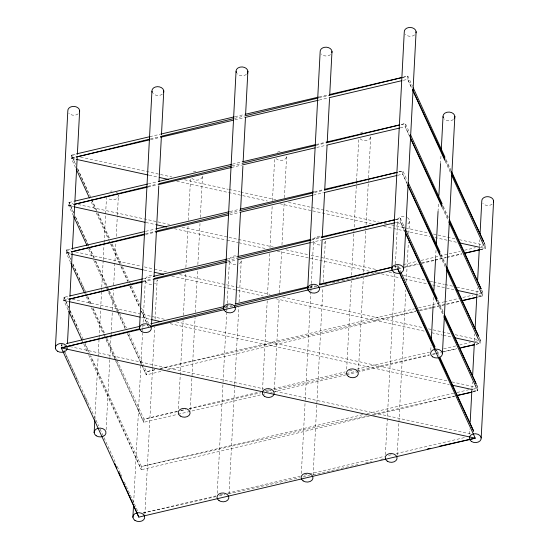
<?xml version="1.0" encoding="UTF-8"?>
<svg xmlns="http://www.w3.org/2000/svg" width="549" height="549" viewBox="0 0 549 549"><rect width="100%" height="100%" fill="white"/><g stroke="black" fill="none" stroke-linecap="round" stroke-linejoin="round"><path stroke-width="0.41" stroke-dasharray="2.75 2.06" d="M61.392 346.33L61.481 344.751L64.83 345.479M68.083 309.849L63.801 300.495L63.965 297.332L68.975 296.158M70.567 262.436L66.285 253.075L66.45 249.919L70.622 248.937M73.408 215.798L68.769 205.662L68.934 202.499L73.943 201.325M75.536 167.603L71.253 158.242L71.418 155.086L75.59 154.104M74.808 203.089L74.897 201.38M94.867 418.997L99.081 338.548M99.129 337.69L101.551 291.471M101.592 290.613L101.73 288.047M101.771 287.189L103.164 260.658M103.205 259.801L104.063 243.543M104.104 242.685L106.485 197.324M106.115 429.771L111.049 335.624M111.097 334.766L112.353 310.803M112.401 309.952L113.43 290.263M113.698 285.13L115.894 243.186M116.258 236.344L117.328 215.798M117.376 214.947L118.406 195.259A5.936 4.426 3 0 1 114.425 199.664A5.936 4.426 3 0 1 107.577 197.805M133.661 502.747L140.887 364.948M140.928 364.097L142.637 331.569M142.678 330.718L142.815 328.151M142.857 327.293L142.946 325.578M143.124 322.16L145.327 280.216M144.867 514.379L152.588 367.164M152.629 366.313L154.694 326.936M155.099 319.237L157.158 279.866A5.936 4.426 3 0 1 154.564 283.785M178.48 408.676L183.105 320.52M183.373 315.387L185.569 273.443M185.885 267.452L188.081 225.515M188.348 220.382L190.551 178.439M190.228 410.034L195.073 317.596M195.341 312.463L197.537 270.527M197.853 264.536L200.008 223.45M200.323 217.459L202.519 175.522A5.936 4.426 3 0 1 198.539 179.928A5.936 4.426 3 0 1 191.683 178.061M217.232 493.283L223.024 382.873M223.066 382.015L226.744 311.832M226.792 310.974L227.149 304.132M227.197 303.274L229.434 260.48M229.029 493.784L234.725 385.089M234.766 384.231L238.808 307.2M239.076 302.067L241.272 260.13A5.936 4.426 3 0 1 238.678 264.048M262.552 389.79L267.212 300.783M267.528 294.792L269.724 252.849M269.998 247.716L272.194 205.779M272.462 200.639L274.658 158.702M274.383 389.44L279.187 297.86M279.455 292.727L281.651 250.79M281.966 244.799L284.162 202.856M284.43 197.722L286.633 155.786A5.936 4.426 3 0 1 282.653 160.191A5.936 4.426 3 0 1 275.797 158.325M301.346 473.547L305.162 400.791M305.203 399.94L310.858 292.095M310.899 291.238L311.036 288.671M311.077 287.813L311.262 284.396M311.304 283.538L313.548 240.743M313.095 474.906L322.915 287.463M323.183 282.33L325.385 240.387A5.936 4.426 3 0 1 323.944 243.571M346.707 369.202L351.326 281.04M351.641 275.049L356.527 181.76M356.576 180.902L358.772 138.966M358.449 370.561L363.294 278.123M363.61 272.132L366.032 225.913M366.073 225.056L368.496 178.837M368.544 177.986L370.74 136.042A5.936 4.426 3 0 1 366.759 140.455A5.936 4.426 3 0 1 359.911 138.588M385.412 454.661L394.875 274.068M395.191 268.077L395.369 264.652M395.417 263.801L397.661 221.007M397.799 268.166L397.922 265.798L394.587 266.608M397.202 455.162L405.862 289.982M406.308 281.417L408.374 242.047M408.82 233.49L409.492 220.65M430.773 350.317L431.04 345.184M433.147 304.956L433.552 297.249M435.618 257.879L436.023 250.179M438.04 211.66L438.534 202.252M440.552 163.732L440.998 155.175M469.567 434.067L469.841 428.934M471.948 388.706L472.305 381.857M474.46 340.778L474.816 333.929M476.923 293.701L477.239 287.71M479.394 246.631L479.751 239.783M472.737 391.931L477.747 390.758L477.911 387.594L476.484 384.472M478.803 340.222L480.231 343.338L475.214 344.47L480.231 343.338L480.396 340.174L478.968 337.059M480.931 292.02L482.715 295.925L477.699 297.05L482.715 295.925L482.887 292.761L481.809 290.421L482.887 292.761L478.707 293.742M480.197 249.678L485.199 248.505L485.371 245.348L483.937 242.226M71.253 158.242L75.419 157.227L71.253 158.242L75.439 159.162M150.405 138.938L159.574 136.701M234.56 118.406L245.389 115.764M318.708 97.88L327.877 95.643M402.863 77.354L407.859 76.133L412.505 86.268M73.792 206.76L68.769 205.662L73.765 204.441M147.921 186.351L157.083 184.114M232.076 165.825L241.237 163.588M316.224 145.293L325.392 143.063M70.471 253.988L66.285 253.075L70.45 252.06M145.437 233.771L155.436 231.328M229.585 213.238L238.753 211.008M314.577 192.507L323.738 190.277M68.824 301.593L63.801 300.495L67.966 299.479M142.953 281.184L152.114 278.947M227.101 260.658L237.099 258.215M311.256 240.126L320.424 237.895M395.41 219.6L400.406 218.378L405.052 228.521M225.454 307.872L232.948 306.04M309.602 287.34L315.435 285.919M149.891 136.667L159.91 134.32M235.047 116.683L244.23 114.528M319.367 96.898L327.719 94.943M402.856 77.306L407.859 76.133L407.694 79.296L411.626 87.867L407.694 79.296L402.685 80.47M150.563 139.631L159.745 137.476M234.883 119.847L244.065 117.692M319.202 100.062L328.384 97.907M148.244 183.888L157.426 181.733M232.563 164.103L242.583 161.749M316.046 144.511L325.234 142.356M68.769 205.662L73.779 204.489M148.079 187.051L157.261 184.896M231.561 167.459L241.581 165.105M316.718 147.475L325.9 145.32M400.2 127.883L405.21 126.709L405.375 123.546L400.365 124.726L405.375 123.546L409.664 132.906M145.76 231.307L154.942 229.153M230.079 211.516L239.261 209.361M314.399 191.731L323.581 189.577M66.285 253.075L70.457 252.101M145.595 234.464L154.777 232.309M229.914 214.68L239.096 212.525M313.397 195.087L323.416 192.74M397.716 175.303L402.726 174.122L402.891 170.965L397.881 172.139L402.891 170.965L406.823 179.544M143.275 278.72L152.457 276.566M226.758 259.128L236.777 256.781M311.914 239.144L320.259 237.189M395.397 219.559L400.406 218.378L400.242 221.542L404.887 231.678M63.801 300.495L67.973 299.514M143.111 281.884L152.293 279.729M227.43 262.093L236.612 259.938M310.912 242.507L320.932 240.153M395.232 222.716L400.242 221.542L404.963 231.63M142.459 325.749L145.801 324.96M225.728 306.273L229.907 305.292M310.048 286.489L314.44 285.391M394.367 266.697L398.547 265.723M403.556 264.543L416.911 261.406M421.083 260.432L460.323 251.222M464.495 250.241L475.352 247.695M481.192 246.323L485.371 245.348L483.916 242.239M398.375 268.88L402.554 267.898M403.385 267.706L418.413 264.179M421.756 263.396L434.28 260.459M435.11 260.26L445.966 257.714M446.797 257.515L461.826 253.995M154.791 369.751L146.439 371.714L146.274 374.878L161.303 371.35M159.793 368.578L414.426 308.826M418.599 307.845L443.647 301.971M444.477 301.772L458.676 298.443M462.848 297.462L472.867 295.115M167.143 369.978L415.929 311.592M420.102 310.617L431.789 307.872M432.626 307.68L460.179 301.209M177.348 411.29L143.955 419.127L143.79 422.291L177.183 414.454M180.69 410.508L184.025 409.726M189.034 408.552L259.162 392.096M265.009 390.723L269.182 389.742M273.354 388.761L345.149 371.913M349.329 370.939L353.501 369.957M356.843 369.175L429.476 352.129M434.479 350.955L436.983 350.365M443.667 348.8L456.185 345.856M459.527 345.074L470.383 342.528M475.386 341.354L480.396 340.174L478.948 337.072M178.02 414.262L261.502 394.669M262.34 394.47L264.844 393.887M270.684 392.514L272.352 392.123M273.189 391.924L345.822 374.878M346.659 374.686L356.672 372.332M357.509 372.14L429.304 355.292M432.646 354.503L435.151 353.92M435.988 353.721L440.161 352.739M443.496 351.957L456.857 348.821M362.704 414.632L141.47 466.547L141.306 469.704L369.216 416.224M366.876 413.651L453.7 393.276M457.043 392.494L468.729 389.749M473.739 388.575L477.911 387.594L476.463 384.492M373.389 415.243L455.203 396.042M143.159 512.986L215.791 495.939M219.964 494.958L223.306 494.175M227.478 493.194L300.948 475.956M304.283 475.173L308.456 474.192M309.293 473.993L384.43 456.363M388.603 455.382L391.945 454.599M396.117 453.618L466.245 437.162M225.049 307.138L231.74 305.635M309.533 288.101L317.061 286.4M324.589 284.705L327.101 284.142M332.118 283.01L335.466 282.255M336.304 282.062L341.32 280.937M342.157 280.745L370.602 274.335M371.44 274.15L376.456 273.018M377.293 272.826L379.805 272.263M397.366 268.303L401.552 267.356M404.894 266.608L418.283 263.589M421.625 262.834L434.177 260.006M435.014 259.821L445.884 257.364M446.721 257.179L461.778 253.782M480.183 249.637L485.199 248.505L483.415 244.607M154.804 369.827L146.439 371.714L143.584 365.476M160.658 368.509L415.799 311.002M419.141 310.254L431.692 307.426M432.53 307.234L459.293 301.202M177.416 411.585L143.955 419.127L106.808 338.033M180.758 410.837L185.782 409.705M189.124 408.95L261.063 392.734M266.087 391.602L271.103 390.469M274.452 389.721L345.554 373.691M346.392 373.505L356.431 371.241M357.262 371.055L429.208 354.839M432.55 354.084L435.062 353.522M435.899 353.33L440.916 352.197M441.753 352.012L456.809 348.615M366.492 415.833L141.47 466.547L90.75 355.814M372.346 414.509L454.325 396.035M472.73 391.883L477.747 390.758L476.319 387.635M143.165 513.02L215.942 496.619M219.291 495.864L225.145 494.546M228.494 493.791L299.596 477.76M302.938 477.012L309.636 475.503M312.978 474.748L349.788 466.451M350.619 466.266L359.821 464.186M365.682 462.869L371.536 461.551M380.738 459.479L383.243 458.909M75.618 164.446L71.418 155.086L75.611 155.998M80.634 157.096L171.974 177.011M184.539 179.749L228.116 189.254M228.954 189.432L239.844 191.807M240.688 191.992L275.879 199.664M288.451 202.409L379.784 222.324M383.977 223.237L386.489 223.786M391.519 224.884L428.385 232.92M433.415 234.018L456.041 238.952M459.389 239.68L485.371 245.348M149.184 175.241L158.4 177.245M176.833 181.266L267.336 201.003M279.901 203.741L371.241 223.656M383.813 226.401L393.029 228.405M393.866 228.59L404.757 230.964M405.594 231.15L429.894 236.447M434.925 237.545L456.713 242.294M481.013 247.592L485.199 248.505M73.484 212.641L68.934 202.499L73.12 203.411M78.15 204.509L169.49 224.424M182.055 227.169L273.395 247.084M285.96 249.822L307.749 254.571M311.105 255.306L320.321 257.316M321.158 257.495L377.3 269.737M389.035 272.297L394.058 273.395M403.275 275.406L425.9 280.34M430.093 281.253L432.605 281.802M433.442 281.98L444.34 284.355M445.177 284.54L452.719 286.187M456.905 287.1L482.887 292.761M145.862 222.469L155.916 224.665M174.349 228.686L226.305 240.009M227.142 240.194L238.033 242.569M238.87 242.754L266.526 248.779M277.417 251.161L369.594 271.254M374.624 272.352L376.298 272.716M381.322 273.814L400.598 278.014M404.785 278.933L427.41 283.86M432.44 284.958L454.229 289.707M478.529 295.012L482.715 295.925M70.649 259.279L66.45 249.919L70.636 250.831M75.666 251.929L141.024 266.176M144.38 266.91L153.596 268.921M154.434 269.099L167.006 271.844M179.571 274.582L270.074 294.319M282.639 297.057L423.416 327.753M428.446 328.851L450.235 333.6M455.258 334.698L480.396 340.174M144.215 270.067L153.432 272.078M171.864 276.099L263.204 296.014M275.77 298.759L424.926 331.28M431.631 332.742L442.521 335.116M443.366 335.302L451.745 337.127M475.208 342.24L480.231 343.338M68.515 307.474L63.965 297.332L68.151 298.244M72.344 299.157L164.515 319.257M176.25 321.817L447.744 381.013M451.937 381.932L474.562 386.86M475.4 387.045L477.911 387.594M141.724 317.487L150.103 319.312M170.217 323.697L449.26 384.54M473.561 389.838L477.747 390.758M69.86 346.577L263.424 388.781M268.454 389.879L271.803 390.614M275.159 391.341L470.404 433.916M445.445 159.992L450.887 171.631M409.568 136.022L405.21 126.709L409.856 136.845M442.597 206.63L448.039 218.269M407.084 183.435L402.726 174.122L407.015 183.483M440.476 254.825L445.555 265.689M437.985 302.238L443.434 313.877M446.076 159.567L450.722 169.703M445.198 161.173L450.914 173.649M443.235 206.204L448.595 217.905M442.357 207.803L448.073 220.286M441.108 254.4L446.111 265.318M440.229 256.006L445.946 268.482M437.91 300.255L443.269 311.956M437.388 302.636L443.462 315.895M397.922 265.798L400.777 272.036M436.496 350.015L438.994 355.471M71.418 155.086L75.35 163.664M77.491 168.337L91.422 198.752M91.779 199.534L96.775 210.445M98.202 213.568L109.635 238.52M112.133 243.982L121.061 263.472M122.496 266.594L128.926 280.628M129.283 281.411L139.995 304.805M141.422 307.92L148.566 323.519M91.251 201.915L94.826 209.711M96.253 212.827L108.757 240.126M109.114 240.901L110.184 243.241M110.541 244.024L119.469 263.513M120.897 266.636L127.684 281.452M129.832 286.132L139.473 307.186M141.258 311.084L147.331 324.342M147.688 325.118L148.758 327.458M68.934 202.499L73.573 212.635M75.364 216.539L88.931 246.172M89.295 246.947L94.291 257.865M95.718 260.981L107.151 285.94M107.508 286.715L126.435 328.048M128.94 333.504L143.227 364.694M88.766 249.328L92.342 257.124M93.769 260.247L106.273 287.539M106.63 288.321L117.699 312.491M118.056 313.273L125.199 328.865M127.341 333.545L146.274 374.878L127.725 333.538M66.45 249.919L70.732 259.272M72.88 263.952L86.447 293.585M87.881 296.707L91.807 305.278M93.234 308.401L104.667 333.353M84.855 293.626L85.925 295.966M86.282 296.748L89.858 304.544M91.285 307.66L103.788 334.952M104.145 335.734L115.215 359.911M115.571 360.686L143.79 422.291L115.441 359.115M63.965 297.332L68.604 307.467M70.032 310.59L83.963 340.998M84.32 341.78L89.322 352.698M82.371 341.046L83.441 343.379M83.798 344.161L88.444 354.297M88.801 355.079L141.306 469.704L90.208 355.827M63.979 350.207L98.621 425.846M100.055 428.968L115.057 461.716M117.198 466.396L120.409 473.416M120.766 474.192L121.837 476.532M124.342 481.988L137.916 511.62M77.718 169.126L88.217 192.521M91.367 199.541L96.267 210.459M97.667 213.582L108.867 238.541M111.31 244.003L120.059 263.499M121.459 266.622L128.109 281.438M130.209 286.118L139.309 306.397M141.409 311.077L146.658 322.778M147.008 323.56L148.058 325.9M75.584 217.322L88.533 246.178M88.883 246.961L93.783 257.879M95.183 261.001L106.376 285.96M106.726 286.736L117.575 310.919M117.925 311.695L125.625 328.858M72.749 263.959L78.699 277.218M79.049 277.993L80.099 280.333M81.499 283.456L86.049 293.598M87.442 296.714L91.292 305.292M92.692 308.414L103.891 333.373M104.241 334.156L115.091 358.332M69.915 310.59L77.958 328.528M84.958 344.134L88.808 352.712M64.631 351.772L77.924 381.411M84.573 396.227L87.373 402.465M78.219 113.835A5.936 4.426 3 0 1 68.824 113.197M162.332 94.099A5.936 4.426 3 0 1 152.931 93.454M246.439 74.355A5.936 4.426 3 0 1 237.044 73.717M330.553 54.619A5.936 4.426 3 0 1 321.158 53.98M414.667 34.882A5.936 4.426 3 0 1 405.265 34.244M110.555 191.203A5.936 4.426 3 0 1 112.071 191.011M116.374 192.177A5.936 4.426 3 0 1 117.404 193.07M193.275 171.954A5.936 4.426 3 0 1 196.178 171.267M277.389 152.217A5.936 4.426 3 0 1 281.836 151.641M360.343 133.215A5.936 4.426 3 0 1 362.889 131.993M453.419 119.49A5.936 4.426 3 0 1 444.017 118.852M151.661 284.471A5.936 4.426 3 0 1 145.32 279.64A5.936 4.426 3 0 1 152.368 275.722M235.775 264.728A5.936 4.426 3 0 1 229.434 259.903A5.936 4.426 3 0 1 236.482 255.985M319.889 244.991A5.936 4.426 3 0 1 313.541 240.16A5.936 4.426 3 0 1 320.589 236.242M407.461 217.576A5.936 4.426 3 0 1 406.898 224.575M403.995 225.255A5.936 4.426 3 0 1 397.654 220.423A5.936 4.426 3 0 1 404.702 216.505M492.172 204.098A5.936 4.426 3 0 1 482.77 203.453M62.195 346.309L61.481 344.751L62.181 346.309"/><path stroke-width="0.82" d="M55.394 348.087L67.822 111.008A5.936 4.426 3 0 1 74.094 106.417A5.936 4.426 3 0 1 79.564 111.804M67.452 343.454L69.785 298.951M69.922 296.378L72.207 252.732M72.386 249.308L74.767 203.947M74.897 201.38L77.189 157.728M77.368 154.303L79.653 110.651M94.147 432.694L94.819 419.855M139.508 328.35L151.929 91.264M132.899 517.302L133.572 504.462M151.524 324.576L153.85 280.065M154.036 276.641L156.362 232.138M156.499 229.571L158.785 185.919M159.011 181.637L161.344 137.133M161.481 134.567L163.767 90.914M223.615 308.613L236.043 71.528M235.679 303.981L237.964 260.329M238.142 256.905L240.476 212.401M240.613 209.828L242.898 166.182M243.125 161.9L245.458 117.397M245.588 114.83L247.88 71.178M307.728 288.87L320.149 51.791A5.936 4.426 3 0 1 326.429 47.2A5.936 4.426 3 0 1 331.898 52.587M319.786 284.238L322.078 240.592M322.256 237.168L324.589 192.658M324.72 190.091L327.053 145.588M327.231 142.164L329.524 98.511M329.702 95.087L331.987 51.441M391.842 269.134L404.263 32.055A5.936 4.426 3 0 1 410.535 27.464A5.936 4.426 3 0 1 416.005 32.851M403.673 268.784L416.101 31.698M431.356 339.193L433.106 305.814M433.909 290.407L435.57 258.737M436.331 244.188L438.04 211.66M438.891 195.403L440.552 163.732M441.314 149.184L443.016 116.663M442.425 353.391L454.853 116.306M470.198 422.085L471.859 390.414M472.62 375.866L474.322 343.345M475.132 327.938L476.834 295.417M477.596 280.862L479.304 248.34M480.066 233.792L481.768 201.263A5.936 4.426 3 0 1 488.04 196.679A5.936 4.426 3 0 1 493.51 202.066M481.178 437.992L493.606 200.913M149.575 139.137L76.249 157.028L149.726 139.83M160.404 136.495L233.723 118.611M245.389 115.764L317.878 98.086M328.707 95.444L402.033 77.553M74.602 204.242L147.091 186.557M158.75 183.709L231.239 166.024M242.075 163.382L315.394 145.499M326.223 142.857L399.542 124.973M71.281 251.861L144.6 233.97M155.436 231.328L228.755 213.444M239.584 210.802L312.909 192.919M324.576 190.071L397.057 172.386M142.116 281.39L68.797 299.274L142.273 282.076M153.782 278.542L226.27 260.857M237.099 258.215L310.425 240.332M321.254 237.69L394.573 219.806L321.096 236.99M139.631 328.803L61.31 347.908L138.822 517.124L475.262 438.171L397.757 268.955L61.31 347.908L475.262 438.171L439.289 446.275M150.467 326.161L223.786 308.277M234.615 305.635L307.941 287.745M319.6 284.904L392.089 267.219L319.449 284.21M76.428 153.912L149.891 136.667M160.747 134.121L234.21 116.882M245.067 114.336L318.537 97.098M329.386 94.545L402.019 77.505M160.583 137.284L233.215 120.238M244.902 117.493L318.365 100.254M329.222 97.708L401.854 80.662M74.774 201.126L147.407 184.087M158.263 181.541L231.726 164.295M242.583 161.749L315.215 144.71M326.065 142.157L399.535 124.918M74.609 204.29L147.242 187.243M158.098 184.697L231.561 167.459M242.418 164.913L315.051 147.866M326.737 145.128L399.37 128.082M71.459 248.738L144.922 231.5M155.779 228.954L229.242 211.715M240.098 209.169L313.561 191.924M324.418 189.378L397.051 172.338M71.295 251.902L144.758 234.663M155.614 232.117L228.24 215.071M239.934 212.326L312.566 195.286M324.253 192.541L396.886 175.495M69.805 295.959L142.438 278.919M153.295 276.373L226.758 259.128M237.614 256.582L310.247 239.542M153.123 279.53L226.593 262.292M237.449 259.746L310.075 242.699M321.769 239.954L394.395 222.915M66.484 343.571L139.954 326.332M150.81 323.786L224.273 306.548M235.13 304.002L308.593 286.756M464.33 253.405L479.359 249.877M461.846 300.818L476.875 297.29M459.362 348.238L474.391 344.71L460.995 347.675M456.878 395.651L471.907 392.123L456.837 395.465M465.127 253.034L479.346 249.822M462.642 300.447L476.861 297.242M427.582 448.917L430.093 448.355M76.277 159.34L148.347 175.056M159.237 177.43L168.454 179.441M460.062 243.022L480.176 247.407M74.63 206.939L145.018 222.29M156.753 224.85L166.807 227.039M456.741 290.256L477.692 294.827M71.308 254.173L143.371 269.888M154.269 272.263L163.485 274.274M455.094 337.855L475.208 342.24M69.661 301.772L140.05 317.123M150.948 319.497L161.001 321.687M451.772 385.089L472.723 389.66M412.416 89.377L445.081 159.217M451.614 173.182L483.552 241.464L451.436 171.267M410.295 137.573L442.233 205.854M449.13 220.595L481.068 288.884M407.811 184.986L440.113 254.05M446.646 268.015L478.584 336.297L446.467 266.1M405.32 232.405L437.265 300.687M444.162 315.428L476.1 383.717L444.34 314.296M397.757 268.955L435.137 348.883M439.131 357.413L473.615 431.13M413.219 87.826L445.006 157.227M412.697 90.208L444.841 160.39M451.628 175.206L483.415 244.607M410.377 134.464L442.165 203.864M449.308 219.463L481.096 288.863M410.213 137.627L442 207.028M448.787 221.844L480.931 292.02M408.25 182.659L440.037 252.06M407.729 185.04L439.873 255.223M446.66 270.039L478.447 339.44M405.409 229.297L437.196 298.697M405.601 233.236L437.031 301.861M443.818 316.677L475.962 386.853M401.134 272.812L435.069 346.893M439.715 357.028L473.643 431.109M76.256 169.161L89.466 198.017M73.765 216.581L86.982 245.43M70.924 263.218L84.498 292.843M68.797 311.413L82.014 340.263M114.672 463.308L116.772 467.988M118.522 471.886L138.822 517.124M152.238 92.404A5.936 4.426 3 0 1 157.426 86.667A5.936 4.426 3 0 1 163.671 92.067M236.351 72.667A5.936 4.426 3 0 1 242.315 66.944A5.936 4.426 3 0 1 247.297 73.415M443.324 117.802A5.936 4.426 3 0 1 449.288 112.071A5.936 4.426 3 0 1 454.27 118.543M57.425 351.168A5.936 4.426 3 0 0 67.136 348.883A5.936 4.426 3 0 0 59.374 343.681A5.936 4.426 3 0 0 57.425 351.168M141.539 331.424A5.936 4.426 3 0 0 151.25 329.146A5.936 4.426 3 0 0 143.488 323.944A5.936 4.426 3 0 0 141.539 331.424M225.646 311.688A5.936 4.426 3 0 0 235.356 309.41A5.936 4.426 3 0 0 227.595 304.201A5.936 4.426 3 0 0 225.646 311.688M309.76 291.951A5.936 4.426 3 0 0 319.47 289.673A5.936 4.426 3 0 0 311.708 284.464A5.936 4.426 3 0 0 309.76 291.951M393.866 272.215A5.936 4.426 3 0 0 403.584 269.936A5.936 4.426 3 0 0 395.822 264.728A5.936 4.426 3 0 0 393.866 272.215M96.178 435.769A5.936 4.426 3 0 0 105.888 433.49A5.936 4.426 3 0 0 98.127 428.289A5.936 4.426 3 0 0 96.178 435.769M180.292 416.032A5.936 4.426 3 0 0 190.002 413.754A5.936 4.426 3 0 0 182.241 408.545A5.936 4.426 3 0 0 180.292 416.032M264.398 396.296A5.936 4.426 3 0 0 274.116 394.017A5.936 4.426 3 0 0 266.347 388.809A5.936 4.426 3 0 0 264.398 396.296M348.512 376.559A5.936 4.426 3 0 0 358.223 374.281A5.936 4.426 3 0 0 350.461 369.072A5.936 4.426 3 0 0 348.512 376.559M432.626 356.823A5.936 4.426 3 0 0 442.336 354.537A5.936 4.426 3 0 0 434.575 349.336A5.936 4.426 3 0 0 432.626 356.823M134.93 520.377A5.936 4.426 3 0 0 144.641 518.098A5.936 4.426 3 0 0 136.879 512.89A5.936 4.426 3 0 0 134.93 520.377M219.044 500.64A5.936 4.426 3 0 0 228.755 498.362A5.936 4.426 3 0 0 220.993 493.153A5.936 4.426 3 0 0 219.044 500.64M303.151 480.903A5.936 4.426 3 0 0 312.868 478.625A5.936 4.426 3 0 0 305.1 473.416A5.936 4.426 3 0 0 303.151 480.903M387.265 461.167A5.936 4.426 3 0 0 396.975 458.882A5.936 4.426 3 0 0 389.214 453.68A5.936 4.426 3 0 0 387.265 461.167M471.378 441.423A5.936 4.426 3 0 0 481.089 439.145A5.936 4.426 3 0 0 473.327 433.943A5.936 4.426 3 0 0 471.378 441.423"/></g></svg>
